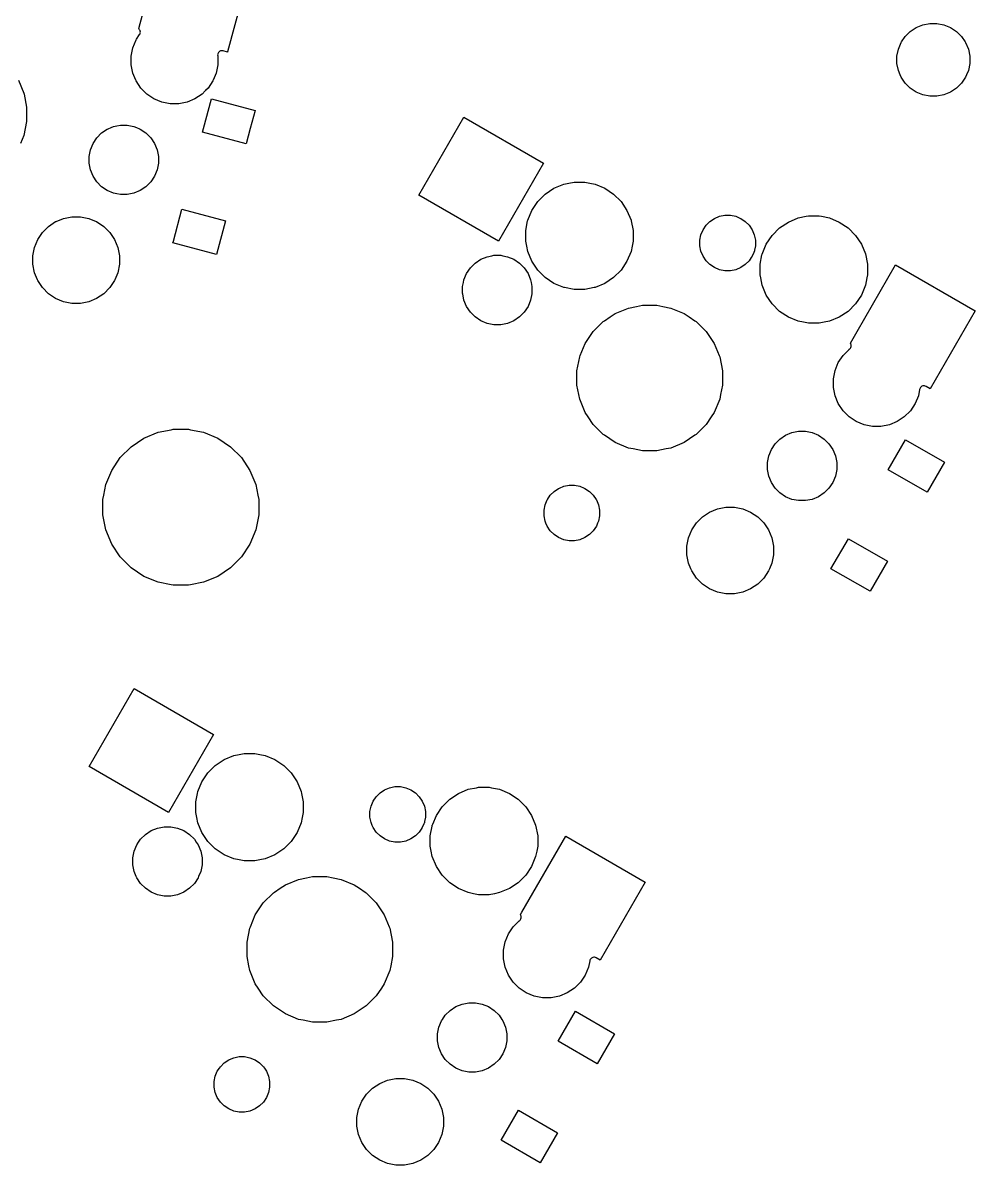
# Model space of a CAD drawing. Extents: x 52 to 337, y -159 to -34.
# Drawn here: x 297.86 to 325.35, y -159.49 to -126.51 of the extents above; entities that cross this region are included whole.
import ezdxf

# ---------------------------------------------------------------- set-up
doc = ezdxf.new("R2010")
doc.units = 0
doc.layers.add('BLACK', color=7, linetype='CONTINUOUS')

msp = doc.modelspace()

# ---------------------------------------------------------------- linework, layer by layer
at = {"layer": 'BLACK', "linetype": 'CONTINUOUS'}
for p, q in [((304.439, -124.841), (303.767, -127.347)), ((301.201, -126.678), (301.618, -125.119)), ((323.648, -126.646), (323.84, -126.566)), ((323.84, -126.566), (324.043, -126.526)), ((324.043, -126.526), (324.25, -126.526)), ((324.25, -126.526), (324.453, -126.566)), ((324.453, -126.566), (324.644, -126.646)), ((301.139, -126.98), (301.229, -126.846)), ((301.213, -126.688), (301.201, -126.678)), ((301.229, -126.707), (301.213, -126.688)), ((301.24, -126.728), (301.229, -126.707)), ((301.229, -126.846), (301.24, -126.824)), ((301.247, -126.752), (301.24, -126.728)), ((301.24, -126.824), (301.247, -126.801)), ((301.25, -126.776), (301.247, -126.752)), ((301.247, -126.801), (301.25, -126.776)), ((323.229, -127.059), (323.33, -126.907)), ((323.33, -126.907), (323.476, -126.761)), ((323.476, -126.761), (323.648, -126.646)), ((323.648, -126.646), (323.648, -126.646)), ((324.644, -126.646), (324.644, -126.646)), ((324.644, -126.646), (324.816, -126.761)), ((324.816, -126.761), (324.963, -126.907)), ((324.963, -126.907), (325.064, -127.059)), ((300.982, -127.472), (301.03, -127.23)), ((301.03, -127.23), (301.124, -127.002)), ((301.124, -127.002), (301.139, -126.98)), ((323.095, -127.473), (323.136, -127.27)), ((323.136, -127.27), (323.215, -127.079)), ((323.215, -127.079), (323.229, -127.059)), ((325.064, -127.059), (325.078, -127.079)), ((325.078, -127.079), (325.157, -127.27)), ((325.157, -127.27), (325.197, -127.473)), ((300.982, -127.718), (300.982, -127.472)), ((303.484, -127.408), (303.48, -127.433)), ((303.48, -127.433), (303.482, -127.465)), ((303.482, -127.465), (303.484, -127.472)), ((303.493, -127.385), (303.484, -127.408)), ((303.484, -127.472), (303.484, -127.718)), ((303.506, -127.365), (303.493, -127.385)), ((303.523, -127.347), (303.506, -127.365)), ((303.543, -127.332), (303.523, -127.347)), ((303.565, -127.322), (303.543, -127.332)), ((303.589, -127.317), (303.565, -127.322)), ((303.613, -127.316), (303.589, -127.317)), ((303.637, -127.32), (303.613, -127.316)), ((303.765, -127.354), (303.637, -127.32)), ((303.767, -127.347), (303.765, -127.354)), ((303.765, -127.354), (303.765, -127.354)), ((323.095, -127.68), (323.095, -127.473)), ((325.197, -127.473), (325.197, -127.68)), ((301.03, -127.96), (300.982, -127.718)), ((303.484, -127.718), (303.436, -127.96)), ((323.136, -127.883), (323.095, -127.68)), ((323.188, -128.009), (323.136, -127.883)), ((325.157, -127.883), (325.105, -128.009)), ((325.197, -127.68), (325.157, -127.883)), ((297.731, -128.168), (297.884, -128.536)), ((301.116, -128.168), (301.03, -127.96)), ((301.124, -128.187), (301.116, -128.168)), ((301.261, -128.392), (301.124, -128.187)), ((303.341, -128.187), (303.204, -128.392)), ((303.35, -128.168), (303.341, -128.187)), ((303.436, -127.96), (303.35, -128.168)), ((323.215, -128.075), (323.188, -128.009)), ((323.33, -128.247), (323.215, -128.075)), ((323.476, -128.393), (323.33, -128.247)), ((324.963, -128.247), (324.816, -128.393)), ((325.078, -128.075), (324.963, -128.247)), ((325.105, -128.009), (325.078, -128.075)), ((297.884, -128.536), (297.89, -128.567)), ((297.89, -128.567), (297.964, -128.942)), ((301.435, -128.567), (301.261, -128.392)), ((301.64, -128.703), (301.435, -128.567)), ((303.03, -128.567), (302.825, -128.703)), ((303.125, -128.471), (303.03, -128.567)), ((303.13, -128.468), (303.125, -128.471)), ((303.135, -128.462), (303.13, -128.468)), ((303.204, -128.392), (303.135, -128.462)), ((323.648, -128.508), (323.476, -128.393)), ((323.84, -128.587), (323.648, -128.508)), ((323.648, -128.508), (323.648, -128.508)), ((323.648, -128.508), (323.648, -128.508)), ((324.043, -128.628), (323.84, -128.587)), ((324.453, -128.587), (324.25, -128.628)), ((324.644, -128.508), (324.453, -128.587)), ((324.816, -128.393), (324.644, -128.508)), ((324.644, -128.508), (324.644, -128.508)), ((324.644, -128.508), (324.644, -128.508)), ((301.868, -128.798), (301.64, -128.703)), ((301.64, -128.703), (301.64, -128.703)), ((301.64, -128.703), (301.64, -128.703)), ((302.11, -128.846), (301.868, -128.798)), ((302.356, -128.846), (302.11, -128.846)), ((302.598, -128.798), (302.356, -128.846)), ((302.825, -128.703), (302.598, -128.798)), ((302.825, -128.703), (302.825, -128.703)), ((302.825, -128.703), (302.825, -128.703)), ((303.076, -129.557), (303.305, -128.702)), ((303.305, -128.702), (304.563, -129.039)), ((324.25, -128.628), (324.043, -128.628)), ((297.964, -128.942), (297.964, -129.356)), ((304.563, -129.039), (304.424, -129.557)), ((304.563, -129.039), (304.563, -129.039)), ((309.292, -131.484), (310.593, -129.231)), ((310.593, -129.231), (312.889, -130.557)), ((297.924, -129.557), (297.884, -129.762)), ((297.964, -129.356), (297.924, -129.557)), ((300.132, -129.687), (300.296, -129.577)), ((300.296, -129.577), (300.317, -129.568)), ((300.317, -129.568), (300.407, -129.531)), ((300.407, -129.531), (300.478, -129.502)), ((300.478, -129.502), (300.575, -129.482)), ((300.575, -129.482), (300.672, -129.463)), ((300.672, -129.463), (300.869, -129.463)), ((300.869, -129.463), (300.966, -129.482)), ((300.966, -129.482), (301.062, -129.502)), ((301.062, -129.502), (301.134, -129.531)), ((301.134, -129.531), (301.223, -129.568)), ((301.223, -129.568), (301.244, -129.577)), ((301.244, -129.577), (301.408, -129.687)), ((303.046, -129.669), (303.076, -129.557)), ((304.424, -129.557), (304.304, -130.006)), ((297.884, -129.762), (297.789, -129.99)), ((299.883, -129.99), (299.993, -129.826)), ((299.993, -129.826), (300.132, -129.687)), ((301.408, -129.687), (301.548, -129.826)), ((301.548, -129.826), (301.657, -129.99)), ((304.304, -130.006), (303.046, -129.669)), ((299.769, -130.365), (299.808, -130.172)), ((299.808, -130.172), (299.883, -129.99)), ((301.657, -129.99), (301.733, -130.172)), ((301.733, -130.172), (301.771, -130.365)), ((299.769, -130.563), (299.769, -130.365)), ((299.808, -130.756), (299.769, -130.563)), ((301.771, -130.563), (301.733, -130.756)), ((301.771, -130.365), (301.771, -130.563)), ((312.889, -130.557), (311.588, -132.81)), ((299.883, -130.938), (299.808, -130.756)), ((301.733, -130.756), (301.657, -130.938)), ((299.993, -131.102), (299.883, -130.938)), ((300.132, -131.242), (299.993, -131.102)), ((301.548, -131.102), (301.408, -131.242)), ((301.657, -130.938), (301.548, -131.102)), ((313.192, -131.283), (313.474, -131.166)), ((313.474, -131.166), (313.624, -131.137)), ((313.624, -131.137), (313.774, -131.107)), ((313.774, -131.107), (314.079, -131.107)), ((314.079, -131.107), (314.229, -131.137)), ((314.229, -131.137), (314.379, -131.166)), ((314.379, -131.166), (314.661, -131.283)), ((300.296, -131.351), (300.132, -131.242)), ((300.478, -131.427), (300.296, -131.351)), ((300.575, -131.446), (300.478, -131.427)), ((300.672, -131.465), (300.575, -131.446)), ((300.869, -131.465), (300.672, -131.465)), ((300.966, -131.446), (300.869, -131.465)), ((301.062, -131.427), (300.966, -131.446)), ((301.244, -131.351), (301.062, -131.427)), ((301.408, -131.242), (301.244, -131.351)), ((311.588, -132.81), (309.292, -131.484)), ((312.722, -131.669), (312.938, -131.453)), ((312.938, -131.453), (313.192, -131.283)), ((314.661, -131.283), (314.915, -131.453)), ((314.915, -131.453), (315.131, -131.669)), ((302.204, -132.811), (302.451, -131.889)), ((302.451, -131.889), (303.709, -132.226)), ((312.552, -131.923), (312.722, -131.669)), ((315.131, -131.669), (315.301, -131.923)), ((298.814, -132.243), (299.03, -132.154)), ((299.03, -132.154), (299.272, -132.106)), ((299.272, -132.106), (299.518, -132.106)), ((299.518, -132.106), (299.76, -132.154)), ((299.76, -132.154), (299.976, -132.243)), ((303.709, -132.226), (303.449, -133.194)), ((303.709, -132.226), (303.709, -132.226)), ((312.376, -132.505), (312.431, -132.226)), ((312.431, -132.226), (312.435, -132.205)), ((312.435, -132.205), (312.552, -131.923)), ((315.301, -131.923), (315.418, -132.205)), ((315.418, -132.205), (315.422, -132.226)), ((315.422, -132.226), (315.478, -132.505)), ((317.696, -132.243), (317.827, -132.156)), ((317.827, -132.156), (317.831, -132.154)), ((317.831, -132.154), (317.973, -132.095)), ((317.973, -132.095), (318.127, -132.064)), ((318.127, -132.064), (318.285, -132.064)), ((318.285, -132.064), (318.44, -132.095)), ((318.44, -132.095), (318.581, -132.154)), ((318.581, -132.154), (318.586, -132.156)), ((318.586, -132.156), (318.717, -132.243)), ((319.961, -132.259), (320.244, -132.142)), ((320.244, -132.142), (320.477, -132.095)), ((320.477, -132.095), (320.543, -132.082)), ((320.543, -132.082), (320.849, -132.082)), ((320.849, -132.082), (320.914, -132.095)), ((320.914, -132.095), (321.148, -132.142)), ((321.148, -132.142), (321.431, -132.259)), ((298.286, -132.764), (298.423, -132.559)), ((298.423, -132.559), (298.597, -132.385)), ((298.597, -132.385), (298.802, -132.248)), ((298.802, -132.248), (298.814, -132.243)), ((299.976, -132.243), (299.987, -132.248)), ((299.987, -132.248), (300.192, -132.385)), ((300.192, -132.385), (300.366, -132.559)), ((300.366, -132.559), (300.503, -132.764)), ((312.376, -132.811), (312.376, -132.505)), ((315.478, -132.505), (315.478, -132.811)), ((317.436, -132.632), (317.496, -132.486)), ((317.496, -132.486), (317.584, -132.355)), ((317.496, -132.486), (317.496, -132.486)), ((317.584, -132.355), (317.696, -132.243)), ((318.717, -132.243), (318.828, -132.355)), ((318.828, -132.355), (318.916, -132.486)), ((318.916, -132.486), (318.916, -132.486)), ((318.916, -132.486), (318.976, -132.632)), ((319.491, -132.644), (319.707, -132.428)), ((319.707, -132.428), (319.961, -132.259)), ((321.431, -132.259), (321.685, -132.428)), ((321.685, -132.428), (321.901, -132.644)), ((298.192, -132.992), (298.286, -132.764)), ((298.286, -132.764), (298.286, -132.764)), ((300.503, -132.764), (300.503, -132.764)), ((300.503, -132.764), (300.598, -132.992)), ((302.192, -132.857), (302.204, -132.811)), ((303.449, -133.194), (302.192, -132.857)), ((312.405, -132.96), (312.376, -132.811)), ((315.478, -132.811), (315.448, -132.96)), ((317.405, -132.786), (317.436, -132.632)), ((317.405, -132.944), (317.405, -132.786)), ((318.976, -132.632), (319.007, -132.786)), ((319.007, -132.786), (319.007, -132.944)), ((319.321, -132.898), (319.491, -132.644)), ((321.901, -132.644), (322.07, -132.898)), ((298.144, -133.233), (298.192, -132.992)), ((300.598, -132.992), (300.646, -133.233)), ((312.435, -133.11), (312.405, -132.96)), ((312.552, -133.392), (312.435, -133.11)), ((315.418, -133.11), (315.301, -133.392)), ((315.448, -132.96), (315.418, -133.11)), ((317.436, -133.099), (317.405, -132.944)), ((317.496, -133.245), (317.436, -133.099)), ((318.961, -133.137), (318.916, -133.245)), ((318.972, -133.115), (318.961, -133.137)), ((318.981, -133.105), (318.972, -133.115)), ((318.982, -133.071), (318.98, -133.095)), ((318.98, -133.095), (318.981, -133.105)), ((319.007, -132.944), (318.982, -133.071)), ((319.145, -133.48), (319.199, -133.209)), ((319.199, -133.209), (319.201, -133.185)), ((319.2, -133.175), (319.209, -133.165)), ((319.201, -133.185), (319.2, -133.175)), ((319.209, -133.165), (319.22, -133.143)), ((319.22, -133.143), (319.321, -132.898)), ((322.07, -132.898), (322.185, -133.175)), ((322.185, -133.175), (322.187, -133.181)), ((322.187, -133.181), (322.247, -133.48)), ((298.144, -133.48), (298.144, -133.233)), ((298.192, -133.722), (298.144, -133.48)), ((300.646, -133.48), (300.598, -133.722)), ((300.646, -133.233), (300.646, -133.48)), ((310.779, -133.584), (310.919, -133.445)), ((310.919, -133.445), (311.083, -133.335)), ((311.083, -133.335), (311.265, -133.26)), ((311.265, -133.26), (311.398, -133.233)), ((311.398, -133.233), (311.458, -133.221)), ((311.458, -133.221), (311.655, -133.221)), ((311.655, -133.221), (311.715, -133.233)), ((311.715, -133.233), (311.849, -133.26)), ((311.849, -133.26), (312.031, -133.335)), ((312.031, -133.335), (312.195, -133.445)), ((312.195, -133.445), (312.334, -133.584)), ((312.722, -133.646), (312.552, -133.392)), ((315.301, -133.392), (315.131, -133.646)), ((317.584, -133.376), (317.496, -133.245)), ((317.496, -133.245), (317.496, -133.245)), ((317.696, -133.488), (317.584, -133.376)), ((317.827, -133.575), (317.696, -133.488)), ((318.717, -133.488), (318.586, -133.575)), ((318.828, -133.376), (318.717, -133.488)), ((318.887, -133.288), (318.828, -133.376)), ((318.916, -133.245), (318.887, -133.288)), ((319.145, -133.786), (319.145, -133.48)), ((321.944, -135.423), (323.058, -133.494)), ((322.247, -133.48), (322.247, -133.786)), ((323.058, -133.494), (325.354, -134.82)), ((298.278, -133.931), (298.192, -133.722)), ((300.598, -133.722), (300.511, -133.931)), ((310.594, -133.931), (310.67, -133.748)), ((310.67, -133.748), (310.779, -133.584)), ((312.334, -133.584), (312.444, -133.748)), ((312.444, -133.748), (312.519, -133.931)), ((312.938, -133.863), (312.722, -133.646)), ((313.192, -134.032), (312.938, -133.863)), ((314.915, -133.863), (314.661, -134.032)), ((315.131, -133.646), (314.915, -133.863)), ((317.973, -133.636), (317.827, -133.575)), ((317.827, -133.575), (317.827, -133.575)), ((317.827, -133.575), (317.827, -133.575)), ((318.127, -133.666), (317.973, -133.636)), ((318.285, -133.666), (318.127, -133.666)), ((318.44, -133.636), (318.285, -133.666)), ((318.586, -133.575), (318.44, -133.636)), ((318.586, -133.575), (318.586, -133.575)), ((318.586, -133.575), (318.586, -133.575)), ((319.163, -133.875), (319.145, -133.786)), ((319.205, -134.085), (319.163, -133.875)), ((322.229, -133.875), (322.187, -134.085)), ((322.247, -133.786), (322.229, -133.875)), ((298.286, -133.949), (298.278, -133.931)), ((298.423, -134.154), (298.286, -133.949)), ((298.597, -134.328), (298.423, -134.154)), ((300.366, -134.154), (300.192, -134.328)), ((300.503, -133.949), (300.366, -134.154)), ((300.511, -133.931), (300.503, -133.949)), ((310.556, -134.124), (310.579, -134.007)), ((310.556, -134.321), (310.556, -134.124)), ((310.579, -134.007), (310.594, -133.931)), ((312.519, -133.931), (312.534, -134.007)), ((312.534, -134.007), (312.558, -134.124)), ((312.558, -134.124), (312.558, -134.321)), ((313.474, -134.149), (313.192, -134.032)), ((313.499, -134.154), (313.474, -134.149)), ((313.774, -134.209), (313.499, -134.154)), ((314.355, -134.154), (314.079, -134.209)), ((314.379, -134.149), (314.355, -134.154)), ((314.661, -134.032), (314.379, -134.149)), ((319.321, -134.368), (319.205, -134.085)), ((322.187, -134.085), (322.07, -134.368)), ((298.802, -134.465), (298.597, -134.328)), ((299.03, -134.56), (298.802, -134.465)), ((298.802, -134.465), (298.802, -134.465)), ((298.802, -134.465), (298.802, -134.465)), ((299.987, -134.465), (299.76, -134.56)), ((300.192, -134.328), (299.987, -134.465)), ((299.987, -134.465), (299.987, -134.465)), ((299.987, -134.465), (299.987, -134.465)), ((310.557, -134.328), (310.556, -134.321)), ((310.594, -134.514), (310.557, -134.328)), ((310.67, -134.697), (310.594, -134.514)), ((312.519, -134.514), (312.444, -134.697)), ((312.556, -134.328), (312.519, -134.514)), ((312.558, -134.321), (312.556, -134.328)), ((314.079, -134.209), (313.774, -134.209)), ((319.491, -134.622), (319.321, -134.368)), ((322.07, -134.368), (321.901, -134.622)), ((299.272, -134.608), (299.03, -134.56)), ((299.518, -134.608), (299.272, -134.608)), ((299.76, -134.56), (299.518, -134.608)), ((310.779, -134.861), (310.67, -134.697)), ((310.919, -135), (310.779, -134.861)), ((312.334, -134.861), (312.195, -135)), ((312.444, -134.697), (312.334, -134.861)), ((314.961, -134.901), (315.343, -134.742)), ((315.343, -134.742), (315.573, -134.697)), ((315.573, -134.697), (315.749, -134.661)), ((315.749, -134.661), (316.163, -134.661)), ((316.163, -134.661), (316.34, -134.697)), ((316.34, -134.697), (316.569, -134.742)), ((316.569, -134.742), (316.951, -134.901)), ((319.707, -134.838), (319.491, -134.622)), ((319.961, -135.008), (319.707, -134.838)), ((321.685, -134.838), (321.431, -135.008)), ((321.901, -134.622), (321.685, -134.838)), ((325.354, -134.82), (324.053, -137.074)), ((311.083, -135.11), (310.919, -135)), ((311.265, -135.185), (311.083, -135.11)), ((311.362, -135.204), (311.265, -135.185)), ((311.849, -135.185), (311.752, -135.204)), ((312.031, -135.11), (311.849, -135.185)), ((312.195, -135), (312.031, -135.11)), ((314.324, -135.423), (314.617, -135.131)), ((314.617, -135.131), (314.648, -135.11)), ((314.648, -135.11), (314.812, -135)), ((314.812, -135), (314.961, -134.901)), ((316.951, -134.901), (317.1, -135)), ((317.1, -135), (317.264, -135.11)), ((317.264, -135.11), (317.296, -135.131)), ((317.296, -135.131), (317.588, -135.423)), ((320.244, -135.124), (319.961, -135.008)), ((320.393, -135.154), (320.244, -135.124)), ((320.543, -135.184), (320.393, -135.154)), ((320.849, -135.184), (320.543, -135.184)), ((320.999, -135.154), (320.849, -135.184)), ((321.148, -135.124), (320.999, -135.154)), ((321.431, -135.008), (321.148, -135.124)), ((311.458, -135.223), (311.362, -135.204)), ((311.655, -135.223), (311.458, -135.223)), ((311.752, -135.204), (311.655, -135.223)), ((314.094, -135.767), (314.324, -135.423)), ((317.588, -135.423), (317.818, -135.767)), ((321.751, -135.758), (321.944, -135.423)), ((313.952, -136.112), (314.094, -135.767)), ((317.818, -135.767), (317.961, -136.112)), ((321.753, -135.761), (321.751, -135.758)), ((321.765, -135.782), (321.753, -135.761)), ((321.772, -135.806), (321.765, -135.782)), ((321.765, -135.878), (321.772, -135.855)), ((321.774, -135.83), (321.772, -135.806)), ((321.772, -135.855), (321.774, -135.83)), ((313.855, -136.556), (313.936, -136.15)), ((313.936, -136.15), (313.952, -136.112)), ((317.961, -136.112), (317.977, -136.15)), ((317.977, -136.15), (318.057, -136.556)), ((321.402, -136.317), (321.539, -136.112)), ((321.539, -136.112), (321.713, -135.938)), ((321.713, -135.938), (321.719, -135.934)), ((321.719, -135.934), (321.738, -135.919)), ((321.738, -135.919), (321.753, -135.9)), ((321.753, -135.9), (321.765, -135.878)), ((321.308, -136.545), (321.402, -136.317)), ((313.855, -136.969), (313.855, -136.556)), ((318.057, -136.556), (318.057, -136.969)), ((321.26, -136.786), (321.308, -136.545)), ((321.26, -137.033), (321.26, -136.786)), ((313.909, -137.24), (313.855, -136.969)), ((318.057, -136.969), (318.003, -137.24)), ((321.308, -137.274), (321.26, -137.033)), ((323.751, -137.09), (323.714, -137.274)), ((323.755, -137.074), (323.751, -137.09)), ((323.765, -137.052), (323.755, -137.074)), ((323.779, -137.032), (323.765, -137.052)), ((323.797, -137.015), (323.779, -137.032)), ((323.818, -137.002), (323.797, -137.015)), ((323.841, -136.993), (323.818, -137.002)), ((323.865, -136.989), (323.841, -136.993)), ((323.889, -136.99), (323.865, -136.989)), ((323.913, -136.996), (323.889, -136.99)), ((323.936, -137.006), (323.913, -136.996)), ((324.053, -137.074), (323.936, -137.006)), ((324.053, -137.074), (324.053, -137.074)), ((313.936, -137.375), (313.909, -137.24)), ((314.094, -137.758), (313.936, -137.375)), ((317.977, -137.375), (317.818, -137.758)), ((318.003, -137.24), (317.977, -137.375)), ((321.402, -137.502), (321.308, -137.274)), ((321.539, -137.707), (321.402, -137.502)), ((323.62, -137.502), (323.483, -137.707)), ((323.714, -137.274), (323.62, -137.502)), ((314.177, -137.881), (314.094, -137.758)), ((317.818, -137.758), (317.736, -137.881)), ((321.713, -137.881), (321.539, -137.707)), ((323.483, -137.707), (323.308, -137.881)), ((314.324, -138.102), (314.177, -137.881)), ((314.617, -138.394), (314.324, -138.102)), ((317.588, -138.102), (317.296, -138.394)), ((317.736, -137.881), (317.588, -138.102)), ((321.918, -138.018), (321.713, -137.881)), ((322.146, -138.112), (321.918, -138.018)), ((321.918, -138.018), (321.918, -138.018)), ((321.918, -138.018), (321.918, -138.018)), ((322.388, -138.161), (322.146, -138.112)), ((322.634, -138.161), (322.388, -138.161)), ((322.876, -138.112), (322.634, -138.161)), ((323.103, -138.018), (322.876, -138.112)), ((323.308, -137.881), (323.103, -138.018)), ((323.103, -138.018), (323.103, -138.018)), ((323.103, -138.018), (323.103, -138.018)), ((301.353, -138.499), (301.762, -138.329)), ((301.762, -138.329), (302.143, -138.254)), ((302.143, -138.254), (302.197, -138.243)), ((302.197, -138.243), (302.64, -138.243)), ((302.64, -138.243), (302.695, -138.254)), ((302.695, -138.254), (303.075, -138.329)), ((303.075, -138.329), (303.485, -138.499)), ((314.648, -138.415), (314.617, -138.394)), ((314.961, -138.624), (314.648, -138.415)), ((317.264, -138.415), (316.951, -138.624)), ((317.296, -138.394), (317.264, -138.415)), ((319.718, -138.525), (319.882, -138.415)), ((319.882, -138.415), (320.064, -138.34)), ((320.064, -138.34), (320.257, -138.301)), ((320.257, -138.301), (320.454, -138.301)), ((320.454, -138.301), (320.648, -138.34)), ((320.648, -138.34), (320.83, -138.415)), ((320.83, -138.415), (320.994, -138.525)), ((300.67, -139.059), (300.984, -138.745)), ((300.984, -138.745), (301.353, -138.499)), ((303.485, -138.499), (303.854, -138.745)), ((303.854, -138.745), (304.167, -139.059)), ((315.343, -138.783), (314.961, -138.624)), ((315.479, -138.81), (315.343, -138.783)), ((315.749, -138.863), (315.479, -138.81)), ((316.434, -138.81), (316.163, -138.863)), ((316.569, -138.783), (316.434, -138.81)), ((316.951, -138.624), (316.569, -138.783)), ((319.469, -138.828), (319.578, -138.664)), ((319.578, -138.664), (319.718, -138.525)), ((320.994, -138.525), (321.133, -138.664)), ((321.133, -138.664), (321.243, -138.828)), ((322.841, -139.411), (323.342, -138.543)), ((323.342, -138.543), (324.47, -139.194)), ((300.424, -139.428), (300.67, -139.059)), ((304.167, -139.059), (304.414, -139.428)), ((316.163, -138.863), (315.749, -138.863)), ((319.355, -139.204), (319.393, -139.011)), ((319.393, -139.011), (319.469, -138.828)), ((321.243, -138.828), (321.318, -139.011)), ((321.318, -139.011), (321.357, -139.204)), ((300.254, -139.837), (300.424, -139.428)), ((304.414, -139.428), (304.583, -139.837)), ((319.355, -139.401), (319.355, -139.204)), ((319.393, -139.594), (319.355, -139.401)), ((321.357, -139.401), (321.318, -139.594)), ((321.357, -139.204), (321.357, -139.401)), ((323.969, -140.062), (322.841, -139.411)), ((324.47, -139.194), (323.969, -140.062)), ((319.469, -139.777), (319.393, -139.594)), ((319.578, -139.941), (319.469, -139.777)), ((321.243, -139.777), (321.133, -139.941)), ((321.318, -139.594), (321.243, -139.777)), ((300.192, -140.149), (300.254, -139.837)), ((304.583, -139.837), (304.645, -140.149)), ((313.084, -140.149), (313.196, -140.037)), ((313.196, -140.037), (313.327, -139.95)), ((313.327, -139.95), (313.349, -139.941)), ((313.349, -139.941), (313.473, -139.889)), ((313.473, -139.889), (313.627, -139.859)), ((313.627, -139.859), (313.785, -139.859)), ((313.785, -139.859), (313.94, -139.889)), ((313.94, -139.889), (314.064, -139.941)), ((314.064, -139.941), (314.086, -139.95)), ((314.086, -139.95), (314.217, -140.037)), ((314.217, -140.037), (314.328, -140.149)), ((319.718, -140.08), (319.578, -139.941)), ((319.882, -140.19), (319.718, -140.08)), ((320.994, -140.08), (320.83, -140.19)), ((321.133, -139.941), (320.994, -140.08)), ((300.168, -140.272), (300.169, -140.265)), ((300.168, -140.715), (300.168, -140.272)), ((300.169, -140.265), (300.192, -140.149)), ((304.645, -140.149), (304.668, -140.265)), ((304.668, -140.265), (304.67, -140.272)), ((304.67, -140.272), (304.67, -140.715)), ((312.905, -140.581), (312.936, -140.426)), ((312.936, -140.426), (312.996, -140.28)), ((312.996, -140.28), (313.002, -140.272)), ((313.002, -140.272), (313.084, -140.149)), ((314.328, -140.149), (314.411, -140.272)), ((314.411, -140.272), (314.416, -140.28)), ((314.416, -140.28), (314.476, -140.426)), ((314.476, -140.426), (314.507, -140.581)), ((320.064, -140.265), (319.882, -140.19)), ((320.257, -140.303), (320.064, -140.265)), ((320.454, -140.303), (320.257, -140.303)), ((320.648, -140.265), (320.454, -140.303)), ((320.83, -140.19), (320.648, -140.265)), ((300.254, -141.15), (300.168, -140.715)), ((304.67, -140.715), (304.583, -141.15)), ((312.905, -140.739), (312.905, -140.581)), ((312.936, -140.893), (312.905, -140.739)), ((314.507, -140.739), (314.476, -140.893)), ((314.507, -140.581), (314.507, -140.739)), ((317.307, -140.943), (317.481, -140.769)), ((317.481, -140.769), (317.686, -140.632)), ((317.686, -140.632), (317.913, -140.538)), ((317.913, -140.538), (318.155, -140.489)), ((318.155, -140.489), (318.402, -140.489)), ((318.402, -140.489), (318.643, -140.538)), ((318.643, -140.538), (318.871, -140.632)), ((318.871, -140.632), (319.076, -140.769)), ((319.076, -140.769), (319.25, -140.943)), ((312.96, -140.95), (312.936, -140.893)), ((312.996, -141.039), (312.96, -140.95)), ((313.084, -141.17), (312.996, -141.039)), ((314.416, -141.039), (314.328, -141.17)), ((314.453, -140.95), (314.416, -141.039)), ((314.476, -140.893), (314.453, -140.95)), ((317.17, -141.148), (317.307, -140.943)), ((319.25, -140.943), (319.387, -141.148)), ((300.424, -141.56), (300.254, -141.15)), ((304.583, -141.15), (304.414, -141.56)), ((313.196, -141.282), (313.084, -141.17)), ((313.327, -141.369), (313.196, -141.282)), ((313.473, -141.43), (313.327, -141.369)), ((313.327, -141.369), (313.327, -141.369)), ((313.327, -141.369), (313.327, -141.369)), ((313.627, -141.461), (313.473, -141.43)), ((313.785, -141.461), (313.627, -141.461)), ((313.94, -141.43), (313.785, -141.461)), ((314.086, -141.369), (313.94, -141.43)), ((314.217, -141.282), (314.086, -141.369)), ((314.086, -141.369), (314.086, -141.369)), ((314.086, -141.369), (314.086, -141.369)), ((314.328, -141.17), (314.217, -141.282)), ((317.027, -141.617), (317.075, -141.376)), ((317.075, -141.376), (317.17, -141.148)), ((317.17, -141.148), (317.17, -141.148)), ((319.387, -141.148), (319.387, -141.148)), ((319.387, -141.148), (319.481, -141.376)), ((319.481, -141.376), (319.529, -141.617)), ((321.191, -142.269), (321.692, -141.401)), ((321.692, -141.401), (322.82, -142.052)), ((300.67, -141.929), (300.424, -141.56)), ((304.414, -141.56), (304.167, -141.929)), ((317.027, -141.864), (317.027, -141.617)), ((319.529, -141.617), (319.529, -141.864)), ((300.984, -142.242), (300.67, -141.929)), ((304.167, -141.929), (303.854, -142.242)), ((317.075, -142.105), (317.027, -141.864)), ((317.143, -142.269), (317.075, -142.105)), ((319.481, -142.105), (319.414, -142.269)), ((319.529, -141.864), (319.481, -142.105)), ((322.82, -142.052), (322.319, -142.92)), ((301.353, -142.489), (300.984, -142.242)), ((303.854, -142.242), (303.485, -142.489)), ((317.17, -142.333), (317.143, -142.269)), ((317.307, -142.538), (317.17, -142.333)), ((319.387, -142.333), (319.25, -142.538)), ((319.414, -142.269), (319.387, -142.333)), ((322.319, -142.92), (321.191, -142.269)), ((301.762, -142.658), (301.353, -142.489)), ((302.143, -142.734), (301.762, -142.658)), ((302.197, -142.745), (302.143, -142.734)), ((302.64, -142.745), (302.197, -142.745)), ((302.695, -142.734), (302.64, -142.745)), ((303.075, -142.658), (302.695, -142.734)), ((303.485, -142.489), (303.075, -142.658)), ((317.481, -142.712), (317.307, -142.538)), ((317.686, -142.849), (317.481, -142.712)), ((319.076, -142.712), (318.871, -142.849)), ((319.25, -142.538), (319.076, -142.712)), ((317.913, -142.943), (317.686, -142.849)), ((317.686, -142.849), (317.686, -142.849)), ((317.686, -142.849), (317.686, -142.849)), ((318.155, -142.991), (317.913, -142.943)), ((318.402, -142.991), (318.155, -142.991)), ((318.643, -142.943), (318.402, -142.991)), ((318.871, -142.849), (318.643, -142.943)), ((318.871, -142.849), (318.871, -142.849)), ((318.871, -142.849), (318.871, -142.849)), ((299.767, -147.978), (301.068, -145.724)), ((301.068, -145.724), (303.364, -147.05)), ((303.364, -147.05), (302.063, -149.304)), ((303.667, -147.777), (303.949, -147.66)), ((303.949, -147.66), (304.099, -147.63)), ((304.099, -147.63), (304.249, -147.601)), ((304.249, -147.601), (304.554, -147.601)), ((304.554, -147.601), (304.704, -147.63)), ((304.704, -147.63), (304.854, -147.66)), ((304.854, -147.66), (305.136, -147.777)), ((302.063, -149.304), (299.767, -147.978)), ((303.197, -148.163), (303.413, -147.947)), ((303.413, -147.947), (303.667, -147.777)), ((305.136, -147.777), (305.39, -147.947)), ((305.39, -147.947), (305.606, -148.163)), ((303.027, -148.417), (303.197, -148.163)), ((305.606, -148.163), (305.776, -148.417)), ((302.899, -148.756), (302.91, -148.699)), ((302.91, -148.699), (303.027, -148.417)), ((305.776, -148.417), (305.893, -148.699)), ((305.893, -148.699), (305.904, -148.756)), ((308.171, -148.737), (308.302, -148.649)), ((308.302, -148.649), (308.448, -148.589)), ((308.302, -148.649), (308.302, -148.649)), ((308.448, -148.589), (308.602, -148.558)), ((308.602, -148.558), (308.76, -148.558)), ((308.76, -148.558), (308.915, -148.589)), ((308.915, -148.589), (309.061, -148.649)), ((309.061, -148.649), (309.061, -148.649)), ((309.061, -148.649), (309.192, -148.737)), ((310.436, -148.752), (310.719, -148.635)), ((310.719, -148.635), (310.952, -148.589)), ((310.952, -148.589), (311.018, -148.576)), ((311.018, -148.576), (311.324, -148.576)), ((311.324, -148.576), (311.389, -148.589)), ((311.389, -148.589), (311.623, -148.635)), ((311.623, -148.635), (311.906, -148.752)), ((302.851, -148.999), (302.899, -148.756)), ((302.851, -149.304), (302.851, -148.999)), ((305.904, -148.756), (305.953, -148.999)), ((305.953, -148.999), (305.953, -149.304)), ((307.911, -149.125), (307.971, -148.98)), ((307.971, -148.98), (308.059, -148.849)), ((307.971, -148.98), (307.971, -148.98)), ((308.059, -148.849), (308.171, -148.737)), ((309.192, -148.737), (309.303, -148.849)), ((309.303, -148.849), (309.391, -148.98)), ((309.391, -148.98), (309.391, -148.98)), ((309.391, -148.98), (309.451, -149.125)), ((309.966, -149.138), (310.182, -148.922)), ((310.182, -148.922), (310.436, -148.752)), ((311.906, -148.752), (312.16, -148.922)), ((312.16, -148.922), (312.376, -149.138)), ((302.88, -149.454), (302.851, -149.304)), ((305.953, -149.304), (305.923, -149.454)), ((307.88, -149.28), (307.911, -149.125)), ((307.88, -149.438), (307.88, -149.28)), ((309.451, -149.125), (309.482, -149.28)), ((309.482, -149.28), (309.482, -149.438)), ((309.796, -149.392), (309.966, -149.138)), ((312.376, -149.138), (312.545, -149.392)), ((302.91, -149.604), (302.88, -149.454)), ((303.027, -149.886), (302.91, -149.604)), ((305.893, -149.604), (305.776, -149.886)), ((305.923, -149.454), (305.893, -149.604)), ((307.911, -149.593), (307.88, -149.438)), ((307.946, -149.678), (307.911, -149.593)), ((307.971, -149.739), (307.946, -149.678)), ((309.436, -149.63), (309.391, -149.739)), ((309.447, -149.609), (309.436, -149.63)), ((309.456, -149.599), (309.447, -149.609)), ((309.457, -149.565), (309.455, -149.589)), ((309.455, -149.589), (309.456, -149.599)), ((309.482, -149.438), (309.457, -149.565)), ((309.62, -149.974), (309.674, -149.703)), ((309.674, -149.703), (309.676, -149.678)), ((309.675, -149.668), (309.684, -149.658)), ((309.676, -149.678), (309.675, -149.668)), ((309.684, -149.658), (309.695, -149.637)), ((309.695, -149.637), (309.796, -149.392)), ((312.545, -149.392), (312.659, -149.666)), ((312.659, -149.666), (312.662, -149.674)), ((312.662, -149.674), (312.722, -149.974)), ((301.254, -150.078), (301.394, -149.939)), ((301.394, -149.939), (301.558, -149.829)), ((301.558, -149.829), (301.74, -149.754)), ((301.74, -149.754), (301.837, -149.734)), ((301.837, -149.734), (301.933, -149.715)), ((301.933, -149.715), (302.13, -149.715)), ((302.13, -149.715), (302.227, -149.734)), ((302.227, -149.734), (302.324, -149.754)), ((302.324, -149.754), (302.506, -149.829)), ((302.506, -149.829), (302.67, -149.939)), ((302.67, -149.939), (302.809, -150.078)), ((303.197, -150.14), (303.027, -149.886)), ((305.776, -149.886), (305.606, -150.14)), ((308.059, -149.87), (307.971, -149.739)), ((308.171, -149.981), (308.059, -149.87)), ((308.302, -150.069), (308.171, -149.981)), ((309.192, -149.981), (309.061, -150.069)), ((309.303, -149.87), (309.192, -149.981)), ((309.362, -149.782), (309.303, -149.87)), ((309.391, -149.739), (309.362, -149.782)), ((309.62, -150.28), (309.62, -149.974)), ((312.268, -152.178), (313.533, -149.988)), ((312.722, -149.974), (312.722, -150.28)), ((313.533, -149.988), (315.829, -151.314)), ((301.069, -150.424), (301.145, -150.242)), ((301.145, -150.242), (301.2, -150.16)), ((301.2, -150.16), (301.254, -150.078)), ((302.809, -150.078), (302.864, -150.16)), ((302.864, -150.16), (302.919, -150.242)), ((302.919, -150.242), (302.994, -150.424)), ((303.413, -150.356), (303.197, -150.14)), ((303.667, -150.526), (303.413, -150.356)), ((305.39, -150.356), (305.136, -150.526)), ((305.606, -150.14), (305.39, -150.356)), ((308.448, -150.129), (308.302, -150.069)), ((308.302, -150.069), (308.302, -150.069)), ((308.302, -150.069), (308.302, -150.069)), ((308.602, -150.16), (308.448, -150.129)), ((308.76, -150.16), (308.602, -150.16)), ((308.915, -150.129), (308.76, -150.16)), ((309.061, -150.069), (308.915, -150.129)), ((309.061, -150.069), (309.061, -150.069)), ((309.061, -150.069), (309.061, -150.069)), ((309.649, -150.424), (309.62, -150.28)), ((312.722, -150.28), (312.693, -150.424)), ((301.031, -150.618), (301.069, -150.424)), ((301.031, -150.815), (301.031, -150.618)), ((302.994, -150.424), (303.033, -150.618)), ((303.033, -150.618), (303.033, -150.815)), ((303.949, -150.643), (303.667, -150.526)), ((304.099, -150.673), (303.949, -150.643)), ((304.249, -150.703), (304.099, -150.673)), ((304.704, -150.673), (304.554, -150.703)), ((304.854, -150.643), (304.704, -150.673)), ((305.136, -150.526), (304.854, -150.643)), ((309.68, -150.579), (309.649, -150.424)), ((309.796, -150.862), (309.68, -150.579)), ((312.662, -150.579), (312.545, -150.862)), ((312.693, -150.424), (312.662, -150.579)), ((301.069, -151.008), (301.031, -150.815)), ((301.131, -151.157), (301.069, -151.008)), ((302.994, -151.008), (302.933, -151.157)), ((303.033, -150.815), (302.994, -151.008)), ((304.554, -150.703), (304.249, -150.703)), ((309.966, -151.116), (309.796, -150.862)), ((312.545, -150.862), (312.376, -151.116)), ((301.145, -151.19), (301.131, -151.157)), ((301.254, -151.354), (301.145, -151.19)), ((301.394, -151.494), (301.254, -151.354)), ((302.809, -151.354), (302.67, -151.494)), ((302.919, -151.19), (302.809, -151.354)), ((302.933, -151.157), (302.919, -151.19)), ((305.436, -151.394), (305.818, -151.236)), ((305.818, -151.236), (306.048, -151.19)), ((306.048, -151.19), (306.224, -151.155)), ((306.224, -151.155), (306.638, -151.155)), ((306.638, -151.155), (306.815, -151.19)), ((306.815, -151.19), (307.044, -151.236)), ((307.044, -151.236), (307.426, -151.394)), ((310.182, -151.332), (309.966, -151.116)), ((310.436, -151.501), (310.182, -151.332)), ((312.16, -151.332), (311.906, -151.501)), ((312.376, -151.116), (312.16, -151.332)), ((315.829, -151.314), (314.528, -153.568)), ((301.558, -151.603), (301.394, -151.494)), ((301.74, -151.679), (301.558, -151.603)), ((301.933, -151.717), (301.74, -151.679)), ((302.324, -151.679), (302.13, -151.717)), ((302.506, -151.603), (302.324, -151.679)), ((302.67, -151.494), (302.506, -151.603)), ((304.799, -151.917), (305.092, -151.624)), ((305.092, -151.624), (305.123, -151.603)), ((305.123, -151.603), (305.287, -151.494)), ((305.287, -151.494), (305.436, -151.394)), ((307.426, -151.394), (307.575, -151.494)), ((307.575, -151.494), (307.739, -151.603)), ((307.739, -151.603), (307.771, -151.624)), ((307.771, -151.624), (308.063, -151.917)), ((310.719, -151.618), (310.436, -151.501)), ((310.868, -151.648), (310.719, -151.618)), ((311.018, -151.678), (310.868, -151.648)), ((311.324, -151.678), (311.018, -151.678)), ((311.474, -151.648), (311.324, -151.678)), ((311.623, -151.618), (311.474, -151.648)), ((311.906, -151.501), (311.623, -151.618)), ((302.13, -151.717), (301.933, -151.717)), ((304.569, -152.261), (304.799, -151.917)), ((308.063, -151.917), (308.293, -152.261)), ((304.427, -152.606), (304.569, -152.261)), ((308.293, -152.261), (308.436, -152.606)), ((312.226, -152.252), (312.268, -152.178)), ((312.228, -152.255), (312.226, -152.252)), ((312.24, -152.276), (312.228, -152.255)), ((312.247, -152.3), (312.24, -152.276)), ((312.249, -152.324), (312.247, -152.3)), ((312.247, -152.348), (312.249, -152.324)), ((304.33, -153.049), (304.411, -152.643)), ((304.411, -152.643), (304.427, -152.606)), ((308.436, -152.606), (308.452, -152.643)), ((308.452, -152.643), (308.532, -153.049)), ((311.877, -152.811), (312.014, -152.606)), ((312.014, -152.606), (312.188, -152.432)), ((312.188, -152.432), (312.194, -152.428)), ((312.194, -152.428), (312.213, -152.412)), ((312.213, -152.412), (312.228, -152.393)), ((312.228, -152.393), (312.24, -152.372)), ((312.24, -152.372), (312.247, -152.348)), ((311.783, -153.038), (311.877, -152.811)), ((304.33, -153.463), (304.33, -153.049)), ((308.532, -153.049), (308.532, -153.463)), ((311.735, -153.28), (311.783, -153.038)), ((311.735, -153.526), (311.735, -153.28)), ((304.384, -153.734), (304.33, -153.463)), ((308.532, -153.463), (308.478, -153.734)), ((311.783, -153.768), (311.735, -153.526)), ((314.226, -153.583), (314.189, -153.768)), ((314.23, -153.568), (314.226, -153.583)), ((314.24, -153.545), (314.23, -153.568)), ((314.254, -153.525), (314.24, -153.545)), ((314.272, -153.509), (314.254, -153.525)), ((314.293, -153.496), (314.272, -153.509)), ((314.316, -153.487), (314.293, -153.496)), ((314.34, -153.483), (314.316, -153.487)), ((314.364, -153.484), (314.34, -153.483)), ((314.388, -153.489), (314.364, -153.484)), ((314.411, -153.5), (314.388, -153.489)), ((314.528, -153.568), (314.411, -153.5)), ((314.528, -153.568), (314.528, -153.568)), ((304.411, -153.869), (304.384, -153.734)), ((304.569, -154.251), (304.411, -153.869)), ((308.452, -153.869), (308.293, -154.251)), ((308.478, -153.734), (308.452, -153.869)), ((311.877, -153.996), (311.783, -153.768)), ((314.189, -153.768), (314.095, -153.996)), ((304.652, -154.375), (304.569, -154.251)), ((308.293, -154.251), (308.211, -154.375)), ((312.014, -154.201), (311.877, -153.996)), ((312.188, -154.375), (312.014, -154.201)), ((313.958, -154.201), (313.783, -154.375)), ((314.095, -153.996), (313.958, -154.201)), ((304.799, -154.596), (304.652, -154.375)), ((305.092, -154.888), (304.799, -154.596)), ((308.063, -154.596), (307.771, -154.888)), ((308.211, -154.375), (308.063, -154.596)), ((312.393, -154.512), (312.188, -154.375)), ((312.621, -154.606), (312.393, -154.512)), ((312.393, -154.512), (312.393, -154.512)), ((312.393, -154.512), (312.393, -154.512)), ((312.863, -154.654), (312.621, -154.606)), ((313.351, -154.606), (313.109, -154.654)), ((313.578, -154.512), (313.351, -154.606)), ((313.783, -154.375), (313.578, -154.512)), ((313.578, -154.512), (313.578, -154.512)), ((313.578, -154.512), (313.578, -154.512)), ((305.123, -154.909), (305.092, -154.888)), ((305.436, -155.118), (305.123, -154.909)), ((307.739, -154.909), (307.426, -155.118)), ((307.771, -154.888), (307.739, -154.909)), ((310.193, -155.019), (310.357, -154.909)), ((310.357, -154.909), (310.539, -154.834)), ((310.539, -154.834), (310.732, -154.795)), ((310.732, -154.795), (310.929, -154.795)), ((310.929, -154.795), (311.123, -154.834)), ((311.123, -154.834), (311.305, -154.909)), ((311.305, -154.909), (311.469, -155.019)), ((313.109, -154.654), (312.863, -154.654)), ((305.818, -155.277), (305.436, -155.118)), ((305.954, -155.303), (305.818, -155.277)), ((306.224, -155.357), (305.954, -155.303)), ((306.909, -155.303), (306.638, -155.357)), ((307.044, -155.277), (306.909, -155.303)), ((307.426, -155.118), (307.044, -155.277)), ((309.944, -155.322), (309.974, -155.277)), ((309.974, -155.277), (310.053, -155.158)), ((310.053, -155.158), (310.193, -155.019)), ((311.469, -155.019), (311.608, -155.158)), ((311.608, -155.158), (311.687, -155.277)), ((311.687, -155.277), (311.718, -155.322)), ((313.316, -155.908), (313.817, -155.041)), ((313.817, -155.041), (314.945, -155.692)), ((306.638, -155.357), (306.224, -155.357)), ((309.83, -155.698), (309.868, -155.504)), ((309.868, -155.504), (309.944, -155.322)), ((311.718, -155.322), (311.793, -155.504)), ((311.793, -155.504), (311.832, -155.698)), ((309.83, -155.895), (309.83, -155.698)), ((309.849, -155.992), (309.83, -155.895)), ((311.832, -155.895), (311.812, -155.992)), ((311.832, -155.698), (311.832, -155.895)), ((314.444, -156.559), (313.316, -155.908)), ((314.945, -155.692), (314.444, -156.559)), ((309.868, -156.088), (309.849, -155.992)), ((309.944, -156.27), (309.868, -156.088)), ((310.053, -156.434), (309.944, -156.27)), ((311.718, -156.27), (311.608, -156.434)), ((311.793, -156.088), (311.718, -156.27)), ((311.812, -155.992), (311.793, -156.088)), ((303.559, -156.643), (303.671, -156.531)), ((303.671, -156.531), (303.802, -156.444)), ((303.802, -156.444), (303.824, -156.434)), ((303.824, -156.434), (303.948, -156.383)), ((303.948, -156.383), (304.102, -156.352)), ((304.102, -156.352), (304.26, -156.352)), ((304.26, -156.352), (304.415, -156.383)), ((304.415, -156.383), (304.539, -156.434)), ((304.539, -156.434), (304.561, -156.444)), ((304.561, -156.444), (304.692, -156.531)), ((304.692, -156.531), (304.803, -156.643)), ((310.193, -156.574), (310.053, -156.434)), ((310.357, -156.683), (310.193, -156.574)), ((311.469, -156.574), (311.305, -156.683)), ((311.608, -156.434), (311.469, -156.574)), ((303.38, -157.074), (303.411, -156.92)), ((303.411, -156.92), (303.471, -156.774)), ((303.471, -156.774), (303.532, -156.683)), ((303.532, -156.683), (303.559, -156.643)), ((304.803, -156.643), (304.831, -156.683)), ((304.831, -156.683), (304.891, -156.774)), ((304.891, -156.774), (304.951, -156.92)), ((304.951, -156.92), (304.982, -157.074)), ((310.539, -156.759), (310.357, -156.683)), ((310.635, -156.778), (310.539, -156.759)), ((310.732, -156.797), (310.635, -156.778)), ((310.929, -156.797), (310.732, -156.797)), ((311.026, -156.778), (310.929, -156.797)), ((311.123, -156.759), (311.026, -156.778)), ((311.305, -156.683), (311.123, -156.759)), ((303.38, -157.232), (303.38, -157.074)), ((303.411, -157.387), (303.38, -157.232)), ((304.982, -157.232), (304.951, -157.387)), ((304.982, -157.074), (304.982, -157.232)), ((307.782, -157.437), (307.956, -157.263)), ((307.956, -157.263), (308.161, -157.126)), ((308.161, -157.126), (308.388, -157.031)), ((308.388, -157.031), (308.63, -156.983)), ((308.63, -156.983), (308.877, -156.983)), ((308.877, -156.983), (309.118, -157.031)), ((309.118, -157.031), (309.346, -157.126)), ((309.346, -157.126), (309.551, -157.263)), ((309.551, -157.263), (309.725, -157.437)), ((303.471, -157.533), (303.411, -157.387)), ((303.559, -157.664), (303.471, -157.533)), ((303.471, -157.533), (303.471, -157.533)), ((304.891, -157.533), (304.803, -157.664)), ((304.951, -157.387), (304.891, -157.533)), ((304.891, -157.533), (304.891, -157.533)), ((307.645, -157.642), (307.782, -157.437)), ((309.725, -157.437), (309.862, -157.642)), ((303.671, -157.776), (303.559, -157.664)), ((303.802, -157.863), (303.671, -157.776)), ((303.948, -157.924), (303.802, -157.863)), ((303.802, -157.863), (303.802, -157.863)), ((303.802, -157.863), (303.802, -157.863)), ((304.102, -157.954), (303.948, -157.924)), ((304.415, -157.924), (304.26, -157.954)), ((304.561, -157.863), (304.415, -157.924)), ((304.692, -157.776), (304.561, -157.863)), ((304.561, -157.863), (304.561, -157.863)), ((304.561, -157.863), (304.561, -157.863)), ((304.803, -157.664), (304.692, -157.776)), ((307.502, -158.111), (307.55, -157.869)), ((307.55, -157.869), (307.645, -157.642)), ((309.862, -157.642), (309.956, -157.869)), ((309.956, -157.869), (310.004, -158.111)), ((311.666, -158.766), (312.167, -157.899)), ((312.167, -157.899), (313.295, -158.55)), ((304.26, -157.954), (304.102, -157.954)), ((307.502, -158.357), (307.502, -158.111)), ((310.004, -158.111), (310.004, -158.357)), ((307.55, -158.599), (307.502, -158.357)), ((307.645, -158.827), (307.55, -158.599)), ((309.956, -158.599), (309.862, -158.827)), ((310.004, -158.357), (309.956, -158.599)), ((313.295, -158.55), (312.794, -159.417)), ((307.782, -159.032), (307.645, -158.827)), ((309.862, -158.827), (309.725, -159.032)), ((312.794, -159.417), (311.666, -158.766)), ((307.956, -159.206), (307.782, -159.032)), ((308.161, -159.343), (307.956, -159.206)), ((309.551, -159.206), (309.346, -159.343)), ((309.725, -159.032), (309.551, -159.206)), ((308.388, -159.437), (308.161, -159.343)), ((308.161, -159.343), (308.161, -159.343)), ((308.161, -159.343), (308.161, -159.343)), ((308.63, -159.485), (308.388, -159.437)), ((308.877, -159.485), (308.63, -159.485)), ((309.118, -159.437), (308.877, -159.485)), ((309.346, -159.343), (309.118, -159.437)), ((309.346, -159.343), (309.346, -159.343)), ((309.346, -159.343), (309.346, -159.343))]:
    msp.add_line(p, q, dxfattribs=at)

doc.saveas('drawing.dxf')
